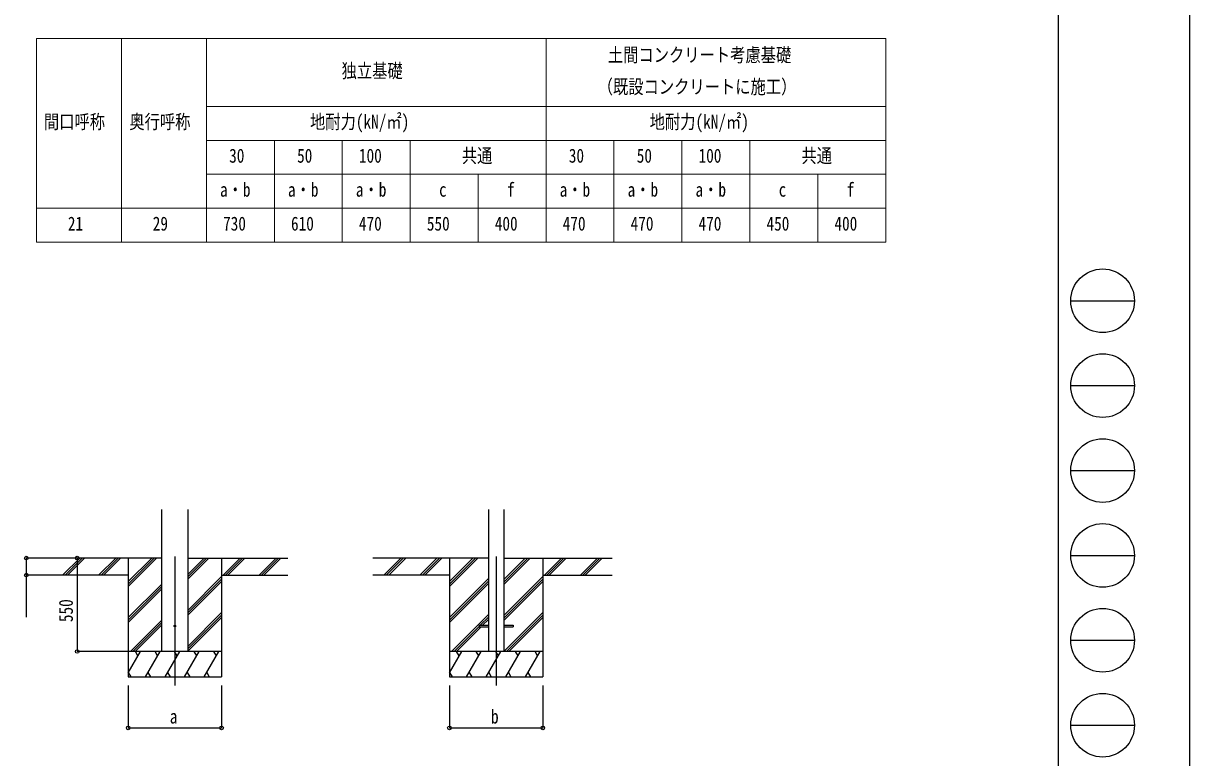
# Model space of a CAD drawing. Units: millimetres, scale not verified. Extents: x -10512 to 10512, y -7425 to 7425.
# Drawn here: x 3644 to 10512, y -4316 to 9 of the extents above; entities that cross this region are included whole.
import ezdxf
from ezdxf.enums import TextEntityAlignment as Align

# ---------------------------------------------------------------- set-up
doc = ezdxf.new("R2010")
doc.units = ezdxf.units.MM
doc.header["$LTSCALE"] = 30
doc.layers.add('0-1_TABLE1', color=7, linetype='Continuous', lineweight=18)
for name, color, linetype in [('0-3_YKK_12', 2, 'Continuous'), ('0-4_YKK_13', 4, 'Continuous'), ('0-5_YKK_A1', 4, 'Continuous'), ('0-6_YKK_D', 6, 'Continuous'), ('0-7_YKK_ZWAK', 7, 'Continuous')]:
    doc.layers.add(name, color=color, linetype=linetype)
doc.styles.add('ＭＳ ゴシック', font='')
doc.styles.get('ＭＳ ゴシック').set_extended_font_data('MS Gothic')

msp = doc.modelspace()

# ---------------------------------------------------------------- linework, layer by layer
at = {"layer": '0-1_TABLE1'}
for p, q in [((3722.57, -80.35), (8722.57, -80.35)), ((3722.57, -80.35), (3722.57, -1280.35)), ((4222.57, -80.35), (4222.57, -1280.35)), ((4722.57, -480.35), (8722.57, -480.35)), ((4722.57, -680.35), (8722.57, -680.35)), ((5122.57, -680.35), (5122.57, -1280.35)), ((5522.57, -680.35), (5522.57, -1280.35)), ((7122.57, -680.35), (7122.57, -1280.35)), ((7522.57, -680.35), (7522.57, -1280.35)), ((4722.57, -880.35), (8722.57, -880.35))]:
    msp.add_line(p, q, dxfattribs=at)
for points in [[(4722.57, -80.35), (4722.57, -480.35), (4722.57, -1080.35), (4722.57, -1280.35)], [(6722.57, -80.35), (6722.57, -680.35), (6722.57, -1080.35), (6722.57, -1280.35)], [(8722.57, -80.35), (8722.57, -680.35), (8722.57, -1080.35), (8722.57, -1280.35)], [(5922.57, -680.35), (5922.57, -1080.35), (5922.57, -1280.35)], [(7922.57, -680.35), (7922.57, -880.35), (7922.57, -1280.35)], [(6322.57, -880.35), (6322.57, -1080.35), (6322.57, -1280.35)], [(8322.57, -880.35), (8322.57, -1080.35), (8322.57, -1280.35)], [(3722.57, -1080.35), (4222.57, -1080.35), (4722.57, -1080.35), (8722.57, -1080.35)], [(3722.57, -1280.35), (4222.57, -1280.35), (4722.57, -1280.35), (8722.57, -1280.35)]]:
    msp.add_lwpolyline(points, dxfattribs=at)
at = {"layer": '0-3_YKK_12'}
for p, q in [((4536.94, -3131.54), (4536.94, -3890.74)), ((6428.51, -3131.54), (6428.51, -3890.74))]:
    msp.add_line(p, q, dxfattribs=at)
at = {"layer": '0-4_YKK_13'}
for p, q in [((6328.51, -3536.25), (6328.51, -3545.25)), ((6328.51, -3536.25), (6383.31, -3536.25)), ((6328.51, -3545.25), (6383.31, -3545.25)), ((6473.71, -3536.25), (6528.51, -3536.25)), ((6473.71, -3545.25), (6528.51, -3545.25)), ((6528.51, -3536.25), (6528.51, -3545.25))]:
    msp.add_line(p, q, dxfattribs=at)
msp.add_circle((4536.94, -3540.75), 5, dxfattribs=at)
at = {"layer": '0-5_YKK_A1'}
for p, q in [((4459.19, -3690.75), (4459.19, -2855.39)), ((4614.69, -3690.75), (4614.69, -2855.39)), ((6383.31, -2855.39), (6383.31, -3690.75)), ((6473.71, -2855.39), (6473.71, -3690.75)), ((4459.19, -3140.75), (3810.99, -3140.75)), ((3877.67, -3239.34), (3976.27, -3140.75)), ((3890.41, -3240.75), (3990.41, -3140.75)), ((3904.55, -3240.75), (4004.55, -3140.75)), ((4089.81, -3239.34), (4188.4, -3140.75)), ((4102.54, -3240.75), (4202.54, -3140.75)), ((4116.69, -3240.75), (4216.69, -3140.75)), ((4261.94, -3140.75), (4261.94, -3840.74)), ((4261.94, -3307.63), (4428.82, -3140.75)), ((4261.94, -3293.48), (4414.68, -3140.75)), ((4261.94, -3279.34), (4400.53, -3140.75)), ((4614.69, -3263.24), (4737.19, -3140.75)), ((4614.69, -3249.1), (4723.04, -3140.75)), ((4614.69, -3234.96), (4708.9, -3140.75)), ((4614.69, -3140.75), (5202.56, -3140.75)), ((4811.94, -3140.75), (4811.94, -3840.74)), ((4821.03, -3240.75), (4921.03, -3140.75)), ((4835.18, -3240.75), (4935.18, -3140.75)), ((4849.32, -3240.75), (4949.32, -3140.75)), ((5033.17, -3240.75), (5133.17, -3140.75)), ((5047.31, -3240.75), (5147.31, -3140.75)), ((5061.45, -3240.75), (5161.45, -3140.75)), ((6383.31, -3140.75), (5702.56, -3140.75)), ((5769.24, -3239.34), (5867.84, -3140.75)), ((5781.98, -3240.75), (5881.98, -3140.75)), ((5796.12, -3240.75), (5896.13, -3140.75)), ((5981.38, -3239.34), (6079.97, -3140.75)), ((5994.11, -3240.75), (6094.12, -3140.75)), ((6008.26, -3240.75), (6108.26, -3140.75)), ((6153.51, -3140.75), (6153.51, -3840.74)), ((6153.51, -3307.63), (6320.39, -3140.75)), ((6153.51, -3293.48), (6306.25, -3140.75)), ((6153.51, -3279.34), (6292.11, -3140.75)), ((6473.71, -3295.79), (6628.76, -3140.75)), ((6473.71, -3281.65), (6614.62, -3140.75)), ((6473.71, -3267.51), (6600.47, -3140.75)), ((6473.71, -3140.75), (7111.71, -3140.75)), ((6703.51, -3140.75), (6703.51, -3840.74)), ((6712.6, -3240.75), (6812.61, -3140.75)), ((6726.75, -3240.75), (6826.75, -3140.75)), ((6740.89, -3240.75), (6840.89, -3140.75)), ((6924.74, -3240.75), (7024.74, -3140.75)), ((6938.88, -3240.75), (7038.88, -3140.75)), ((6953.02, -3240.75), (7053.02, -3140.75)), ((4261.94, -3240.75), (3810.99, -3240.75)), ((4261.94, -3491.47), (4459.19, -3294.22)), ((4614.69, -3447.09), (4811.94, -3249.84)), ((4614.69, -3461.23), (4811.94, -3263.98)), ((4614.69, -3475.37), (4811.94, -3278.13)), ((4811.94, -3240.75), (5202.56, -3240.75)), ((6153.51, -3240.75), (5702.56, -3240.75)), ((6153.51, -3491.47), (6383.31, -3261.67)), ((6153.51, -3505.61), (6383.31, -3275.82)), ((6153.51, -3519.76), (6383.31, -3289.96)), ((6473.71, -3479.64), (6703.51, -3249.84)), ((6473.71, -3493.78), (6703.51, -3263.98)), ((6473.71, -3507.92), (6703.51, -3278.13)), ((6703.51, -3240.75), (7111.71, -3240.75)), ((4261.94, -3505.61), (4459.19, -3308.37)), ((4261.94, -3519.76), (4459.19, -3322.51)), ((4614.69, -3659.22), (4811.94, -3461.97)), ((4614.69, -3673.36), (4811.94, -3476.11)), ((4614.69, -3687.5), (4811.94, -3490.26)), ((6166.37, -3690.75), (6383.31, -3473.81)), ((6335.01, -3536.25), (6383.31, -3487.95)), ((6349.15, -3536.25), (6383.31, -3502.09)), ((6474.73, -3690.75), (6703.51, -3461.97)), ((6488.87, -3690.75), (6703.51, -3476.11)), ((6503.02, -3690.75), (6703.51, -3490.26)), ((4274.8, -3690.75), (4459.19, -3506.35)), ((4288.94, -3690.75), (4459.19, -3520.5)), ((4303.08, -3690.75), (4459.19, -3534.64)), ((6180.51, -3690.75), (6328.51, -3542.75)), ((6194.65, -3690.75), (6340.15, -3545.25)), ((4261.94, -3816.19), (4334.37, -3690.74)), ((4811.94, -3690.75), (4261.94, -3690.75)), ((4319.36, -3716.73), (4304.36, -3690.75)), ((4363.23, -3840.74), (4449.84, -3690.74)), ((4434.84, -3716.73), (4419.84, -3690.74)), ((4478.7, -3840.74), (4565.31, -3690.74)), ((4550.31, -3716.73), (4535.3, -3690.75)), ((4594.17, -3840.74), (4680.78, -3690.75)), ((4665.78, -3716.73), (4650.77, -3690.74)), ((4709.64, -3840.74), (4796.25, -3690.75)), ((4781.25, -3716.73), (4766.25, -3690.74)), ((6153.51, -3816.19), (6225.94, -3690.74)), ((6703.51, -3690.75), (6153.51, -3690.75)), ((6210.94, -3716.73), (6195.93, -3690.75)), ((6254.8, -3840.74), (6341.41, -3690.74)), ((6326.41, -3716.73), (6311.41, -3690.74)), ((6370.27, -3840.74), (6456.88, -3690.74)), ((6441.88, -3716.73), (6426.87, -3690.75)), ((6485.74, -3840.74), (6572.35, -3690.75)), ((6557.35, -3716.73), (6542.34, -3690.74)), ((6601.21, -3840.74), (6687.82, -3690.75)), ((6672.82, -3716.73), (6657.82, -3690.74)), ((4261.94, -3840.74), (4811.94, -3840.74)), ((4262.76, -3814.76), (4277.76, -3840.74)), ((4378.23, -3814.77), (4393.23, -3840.74)), ((4493.7, -3814.77), (4508.7, -3840.74)), ((4609.17, -3814.76), (4624.17, -3840.74)), ((4724.64, -3814.77), (4739.64, -3840.74)), ((6153.51, -3840.74), (6703.51, -3840.74)), ((6154.33, -3814.76), (6169.33, -3840.74)), ((6269.8, -3814.77), (6284.8, -3840.74)), ((6385.27, -3814.77), (6400.27, -3840.74)), ((6500.74, -3814.76), (6515.74, -3840.74)), ((6616.21, -3814.77), (6631.21, -3840.74))]:
    msp.add_line(p, q, dxfattribs=at)
at = {"layer": '0-6_YKK_D'}
for p, q in [((3876.6, -3140.75), (3660.94, -3140.75)), ((4035.88, -3140.75), (3960.94, -3140.75)), ((3961.94, -3140.75), (3961.94, -3690.75)), ((3876.6, -3240.75), (3660.94, -3240.75)), ((4260.94, -3690.75), (3960.94, -3690.75)), ((4261.94, -3890.74), (4261.94, -4141.74)), ((4811.94, -3890.74), (4811.94, -4141.74)), ((6153.51, -3890.74), (6153.51, -4141.74)), ((6703.51, -3890.74), (6703.51, -4141.74)), ((4261.94, -4140.74), (4811.94, -4140.74)), ((6153.51, -4140.74), (6703.51, -4140.74))]:
    msp.add_line(p, q, dxfattribs=at)
msp.add_lwpolyline([(3661.94, -3140.75), (3661.94, -3240.75), (3661.94, -3489.25)], dxfattribs=at)
for centre in [(3661.94, -3140.75), (3961.94, -3140.75), (3661.94, -3240.75), (3961.94, -3690.75), (4261.94, -4140.74), (4811.94, -4140.74), (6153.51, -4140.74), (6703.51, -4140.74)]:
    msp.add_circle(centre, 10.62, dxfattribs=at)
at = {"layer": '0-7_YKK_ZWAK'}
for p, q in [((9737.55, 6937.5), (9737.55, -6312.5)), ((9812.55, -1625), (10187.55, -1625)), ((9812.55, -2125), (10187.55, -2125)), ((9812.55, -2625), (10187.55, -2625)), ((9812.55, -3125), (10187.55, -3125)), ((9812.55, -3625), (10187.55, -3625)), ((9812.55, -4125), (10187.55, -4125))]:
    msp.add_line(p, q, dxfattribs=at)
msp.add_lwpolyline([(-10512.5, -7425), (10512.5, -7425), (10512.5, 7425), (-10512.5, 7425)], close=True, dxfattribs=at)
for centre in [(10000.05, -1625), (10000.05, -2125), (10000.05, -2625), (10000.05, -3125), (10000.05, -3625), (10000.05, -4125)]:
    msp.add_circle(centre, 187.5, dxfattribs=at)

# ---------------------------------------------------------------- texts
at = {"layer": '0-1_TABLE1', "style": 'ＭＳ ゴシック', "width": 0.8}
for s, p in [('土間コンクリート考慮基礎', (7086.57, -242.85)), ('独立基礎', (5518.57, -336.6)), ('（既設コンクリートに施工）', (7026.57, -430.35)), ('間口呼称', (3765.57, -636.6)), ('奥行呼称', (4268.57, -636.6)), ('地耐力(kN/㎡)', (5332.57, -636.6)), ('地耐力(kN/㎡)', (7332.57, -636.6)), ('30', (4856.57, -836.6)), ('50', (5256.57, -836.6)), ('100', (5620.57, -836.6)), ('共通', (6226.57, -836.6)), ('30', (6856.57, -836.6)), ('50', (7256.57, -836.6)), ('100', (7620.57, -836.6)), ('共通', (8226.57, -836.6)), ('a・b', (4802.57, -1036.6)), ('a・b', (5202.57, -1036.6)), ('a・b', (5602.57, -1036.6)), ('c', (6092.57, -1036.6)), ('f', (6492.57, -1036.6)), ('a・b', (6802.57, -1036.6)), ('a・b', (7202.57, -1036.6)), ('a・b', (7602.57, -1036.6)), ('c', (8092.57, -1036.6)), ('f', (8492.57, -1036.6)), ('21', (3906.57, -1236.6)), ('29', (4406.57, -1236.6)), ('730', (4820.57, -1236.6)), ('610', (5220.57, -1236.6)), ('470', (5620.57, -1236.6)), ('550', (6020.57, -1236.6)), ('400', (6420.57, -1236.6)), ('470', (6820.57, -1236.6)), ('470', (7220.57, -1236.6)), ('470', (7620.57, -1236.6)), ('450', (8020.57, -1236.6)), ('400', (8420.57, -1236.6))]:
    msp.add_text(s, height=82.48, dxfattribs=at).set_placement(p, align=Align.BOTTOM_LEFT)
at = {"layer": '0-6_YKK_D', "style": 'ＭＳ ゴシック', "width": 0.8}
msp.add_text('550', height=82.48, rotation=90, dxfattribs=at).set_placement((3960.94, -3517.75), align=Align.BOTTOM_LEFT)
for s, p in [('b', (6398.51, -4139.74)), ('a', (4506.94, -4139.74))]:
    msp.add_text(s, height=82.48, dxfattribs=at).set_placement(p, align=Align.BOTTOM_LEFT)

doc.saveas('drawing.dxf')
